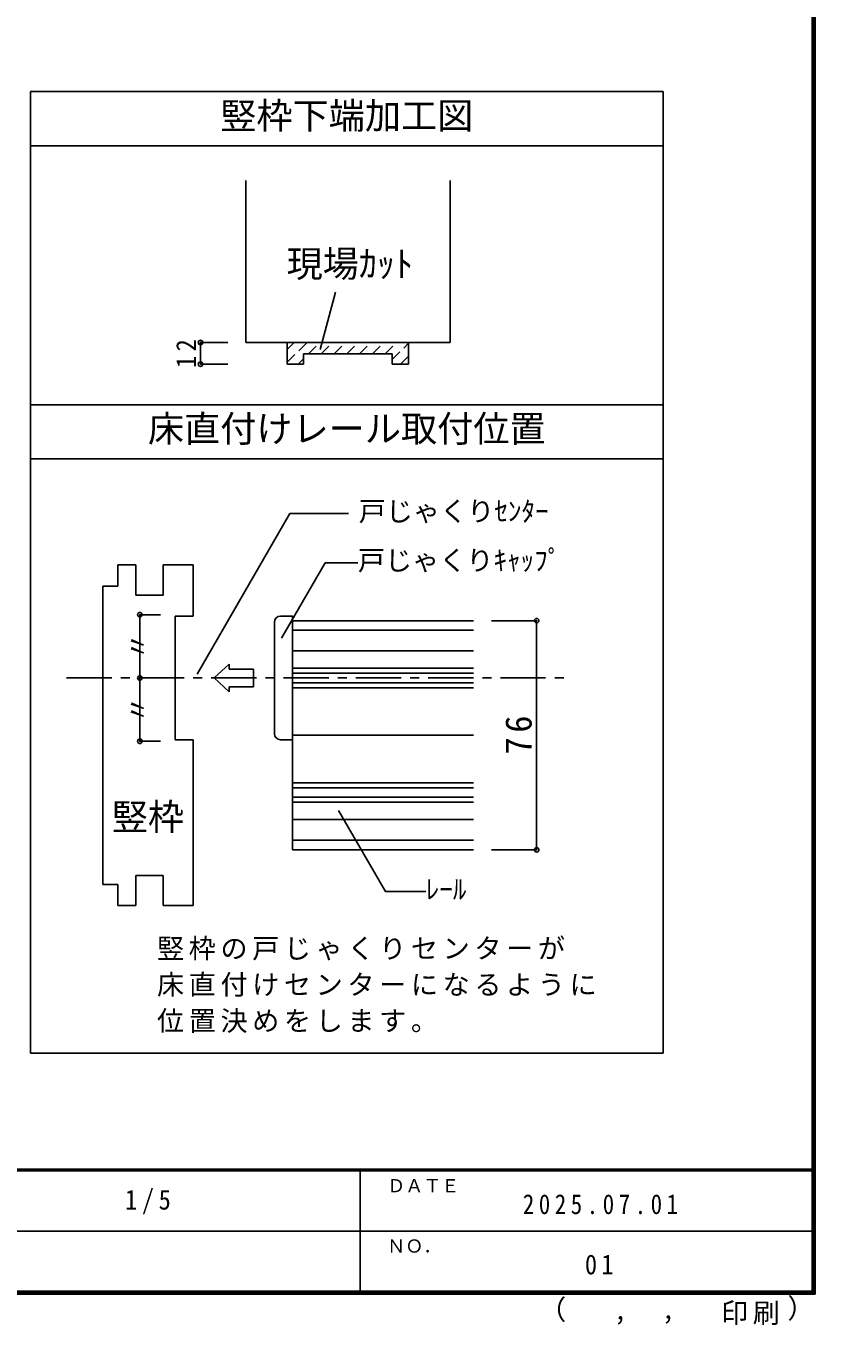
# Model space of a CAD drawing. Units: millimetres, scale not verified, with parts at other scales. Extents: x -973 to 977, y -718 to 696.
# Drawn here: x 540 to 977, y -718 to 0 of the extents above; entities that cross this region are included whole.
import ezdxf
from ezdxf.enums import TextEntityAlignment as Align

# ---------------------------------------------------------------- set-up
doc = ezdxf.new("R2010")
doc.units = ezdxf.units.MM
doc.header["$LTSCALE"] = 5
doc.header["$PDMODE"] = 32
doc.header["$PDSIZE"] = 2.5
doc.linetypes.add('CHAIN1', pattern=[8, 5, -1, 1, -1])
doc.linetypes.add('DASHED1', pattern=[1.8, 1.2, -0.6])
for name, color, linetype in [('0-4_枠', 3, 'Continuous'), ('0-A_文字', 7, 'Continuous'), ('0-B_寸法', 7, 'Continuous'), ('0-C_ﾊｯﾁ', 4, 'Continuous'), ('2-1_通り芯', 4, 'CHAIN1'), ('2-4_枠', 3, 'Continuous'), ('2-7_金物', 4, 'Continuous'), ('2-A_寸法', 7, 'Continuous'), ('2-B_ﾊｯﾁ', 4, 'Continuous'), ('F-1_通り芯', 6, 'Continuous'), ('F-A_寸法', 7, 'Continuous')]:
    doc.layers.add(name, color=color, linetype=linetype)
doc.styles.add('ＭＳ ゴシック', font='')
doc.styles.get('ＭＳ ゴシック').set_extended_font_data('MS Gothic')

msp = doc.modelspace()

# ---------------------------------------------------------------- linework, layer by layer
at = {"layer": '0-4_枠'}
for p, q in [((661.753, -85.002), (661.753, -174.499)), ((751.753, -174.499), (751.753, -186.499)), ((693.753, -186.499), (693.753, -180.799)), ((693.753, -180.799), (742.753, -180.799)), ((742.753, -186.499), (742.753, -180.799)), ((742.753, -186.499), (751.753, -186.499))]:
    msp.add_line(p, q, dxfattribs=at)
for points in [[(774.753, -85.002), (774.753, -174.499), (661.753, -174.499)], [(684.753, -174.499), (684.753, -186.499), (693.753, -186.499)]]:
    msp.add_lwpolyline(points, dxfattribs=at)
at = {"layer": '0-A_文字', "color": 3}
for p, q in [((892.653, -35.808), (542.653, -35.808)), ((542.653, -567.5), (542.653, -35.808)), ((892.653, -35.808), (892.653, -567.5)), ((892.653, -65.808), (542.653, -65.808)), ((892.653, -208.912), (542.653, -208.912)), ((892.653, -238.912), (542.653, -238.912)), ((542.653, -567.5), (892.653, -567.5))]:
    msp.add_line(p, q, dxfattribs=at)
at = {"layer": '0-A_文字'}
msp.add_line((702.936, -178.491), (711.444, -146.735), dxfattribs=at)
at = {"layer": '0-B_寸法', "color": 4}
for p, q in [((636.753, -186.499), (636.753, -174.499)), ((636.753, -174.499), (651.753, -174.499)), ((636.753, -186.499), (651.753, -186.499))]:
    msp.add_line(p, q, dxfattribs=at)
at = {"layer": '0-B_寸法'}
for p in [(636.753, -174.499), (636.753, -186.499)]:
    msp.add_point(p, dxfattribs=at)
at = {"layer": '0-C_ﾊｯﾁ', "linetype": 'DASHED1'}
for p, q in [((684.753, -185.415), (695.669, -174.499)), ((684.753, -178.344), (688.598, -174.499)), ((696.44, -180.799), (702.74, -174.499)), ((703.511, -180.799), (709.811, -174.499)), ((710.582, -180.799), (716.882, -174.499)), ((717.653, -180.799), (723.953, -174.499)), ((724.724, -180.799), (731.024, -174.499)), ((731.795, -180.799), (738.095, -174.499)), ((738.866, -180.799), (745.166, -174.499)), ((742.753, -183.984), (751.753, -174.984)), ((690.74, -186.499), (693.753, -183.486)), ((747.308, -186.499), (751.753, -182.055))]:
    msp.add_line(p, q, dxfattribs=at)
at = {"layer": '2-1_通り芯'}
msp.add_line((562.653, -360.026), (842.653, -360.026), dxfattribs=at)
at = {"layer": '2-4_枠'}
for p, q in [((590.986, -309.193), (590.986, -297.526)), ((600.986, -297.526), (590.986, -297.526)), ((600.986, -314.193), (600.986, -297.526)), ((615.986, -314.193), (615.986, -297.526)), ((615.986, -297.526), (632.653, -297.526)), ((632.653, -297.526), (632.653, -325.86)), ((590.986, -309.193), (582.653, -309.193)), ((582.653, -309.193), (582.653, -474.193)), ((615.986, -314.193), (600.986, -314.193)), ((622.653, -325.86), (632.653, -325.86)), ((622.653, -325.86), (622.653, -394.193)), ((622.653, -394.193), (632.653, -394.193)), ((632.653, -485.86), (632.653, -394.193)), ((600.986, -469.193), (600.986, -485.86)), ((615.986, -469.193), (600.986, -469.193)), ((615.986, -469.193), (615.986, -485.86)), ((590.986, -474.193), (582.653, -474.193)), ((590.986, -474.193), (590.986, -485.86)), ((600.986, -485.86), (590.986, -485.86)), ((615.986, -485.86), (632.653, -485.86))]:
    msp.add_line(p, q, dxfattribs=at)
at = {"layer": '2-7_金物'}
for p, q in [((677.653, -390.86), (677.653, -329.193)), ((687.653, -333.578), (787.653, -333.578)), ((687.653, -345.026), (787.653, -345.026)), ((644.239, -360.026), (652.522, -352.434)), ((652.522, -352.434), (652.522, -355.195)), ((666.096, -355.195), (652.522, -355.195)), ((666.096, -355.195), (666.096, -364.858)), ((687.653, -354.645), (787.653, -354.645)), ((644.239, -360.026), (652.522, -367.618)), ((652.522, -364.858), (652.522, -367.618)), ((666.096, -364.858), (652.522, -364.858)), ((687.653, -365.407), (787.653, -365.407)), ((680.986, -394.193), (687.653, -394.193)), ((687.653, -417.978), (787.653, -417.978)), ((687.653, -428.741), (787.653, -428.741)), ((687.653, -438.36), (787.653, -438.36)), ((687.653, -449.807), (787.653, -449.807))]:
    msp.add_line(p, q, dxfattribs=at)
at = {"layer": '2-7_金物', "color": 7}
for p, q in [((687.653, -328.36), (687.653, -455.026)), ((687.653, -328.36), (787.653, -328.36)), ((687.653, -357.36), (787.653, -357.36)), ((687.653, -362.693), (787.653, -362.693)), ((687.653, -391.693), (787.653, -391.693)), ((687.653, -420.693), (787.653, -420.693)), ((687.653, -426.026), (787.653, -426.026)), ((687.653, -455.026), (787.653, -455.026))]:
    msp.add_line(p, q, dxfattribs=at)
at = {"layer": '2-7_金物'}
msp.add_lwpolyline([(680.986, -325.86), (687.653, -325.86), (687.653, -394.193)], dxfattribs=at)
for centre, start, end in [((680.986, -329.193), 90, 180), ((680.986, -390.86), 180, 270)]:
    msp.add_arc(centre, 3.333, start, end, dxfattribs=at)
at = {"layer": '2-A_寸法'}
for p, q in [((634.954, -357.891), (686.203, -269.126)), ((686.203, -269.126), (718.548, -269.126)), ((681.571, -338.003), (705.657, -296.286)), ((705.657, -296.286), (723.789, -296.286))]:
    msp.add_line(p, q, dxfattribs=at)
msp.add_lwpolyline([(713.148, -433.252), (739.056, -478.125), (761.29, -478.125)], dxfattribs=at)
msp.add_point((603.21, -360.026), dxfattribs=at)
at = {"layer": '2-B_ﾊｯﾁ'}
for p, q in [((603.21, -325.026), (614.599, -325.026)), ((603.21, -325.026), (603.21, -395.026)), ((822.653, -328.36), (797.653, -328.36)), ((822.653, -328.36), (822.653, -455.026)), ((603.21, -395.026), (614.599, -395.026)), ((822.653, -455.026), (797.653, -455.026))]:
    msp.add_line(p, q, dxfattribs=at)
at = {"layer": '2-B_ﾊｯﾁ', "color": 7}
for p in [(603.21, -325.026), (822.653, -328.36), (603.21, -395.026), (822.653, -455.026)]:
    msp.add_point(p, dxfattribs=at)
at = {"layer": 'F-1_通り芯'}
for p, q in [((974.986, 695.833), (974.986, -700.833)), ((975.82, 695.833), (975.82, -700.833)), ((976.653, 695.833), (976.653, -700.833)), ((976.653, -631.667), (-973.347, -631.667)), ((976.653, -632.5), (-973.347, -632.5)), ((724.986, -632.5), (724.986, -699.167)), ((1.653, -665.833), (974.986, -665.834)), ((976.653, -699.167), (-973.347, -699.167)), ((976.653, -700), (-973.347, -700)), ((976.653, -700.833), (-973.347, -700.833))]:
    msp.add_line(p, q, dxfattribs=at)

# ---------------------------------------------------------------- texts
at = {"layer": '0-A_文字', "style": 'ＭＳ ゴシック'}
for s, p in [('竪枠下端加工図', (647.653, -60.808)), ('現場ｶｯﾄ', (684.355, -142.691)), ('床直付けレール取付位置', (607.653, -233.912))]:
    msp.add_text(s, height=14.66, dxfattribs=at).set_placement(p, align=Align.BOTTOM_LEFT)
at = {"layer": '0-B_寸法', "insert": (634.253, -188.624), "char_height": 11, "attachment_point": 7, "rotation": 90, "style": 'ＭＳ ゴシック'}
msp.add_mtext('\\T1.36;\\W0.9;12', dxfattribs=at)
at = {"layer": '2-A_寸法', "style": 'ＭＳ ゴシック'}
for s, height, p in [('戸じゃくりｾﾝﾀｰ', 11, (724.25, -276.626)), ('戸じゃくりｷｬｯﾌﾟ', 11, (723.789, -303.786)), ('竪枠', 14.66, (587.653, -448.507)), ('ﾚｰﾙ', 11, (761.29, -485.625))]:
    msp.add_text(s, height=height, dxfattribs=at).set_placement(p, align=Align.BOTTOM_LEFT)
for p in [(610.71, -350.026), (610.71, -385.026)]:
    msp.add_text('〃', height=11, rotation=90, dxfattribs=at).set_placement(p, align=Align.BOTTOM_LEFT)
at = {"layer": '2-A_寸法', "char_height": 11, "attachment_point": 7, "style": 'ＭＳ ゴシック'}
for s, insert in [('\\T1.17;竪枠の戸じゃくりセンターが', (612.653, -516.308)), ('\\T1.17;床直付けセンターになるように', (612.653, -536.308)), ('\\T1.17;位置決めをします。', (612.653, -556.308))]:
    msp.add_mtext(s, dxfattribs=dict(at, insert=insert))
at = {"layer": '2-B_ﾊｯﾁ', "color": 7, "insert": (820.153, -402.318), "char_height": 14.66, "attachment_point": 7, "rotation": 90, "style": 'ＭＳ ゴシック'}
msp.add_mtext('\\T1.27;\\W0.95;76', dxfattribs=at)
at = {"layer": 'F-A_寸法', "style": 'ＭＳ ゴシック'}
for s, height, p in [('ＤＡＴＥ', 7.331, (739.986, -646.667)), ('ＮＯ．', 7.331, (739.986, -680.001)), ('（', 11, (823.992, -718.052)), ('）', 11, (961.387, -717.355)), (',', 11, (865.199, -718.052)), (',', 11, (891.686, -717.588))]:
    msp.add_text(s, height=height, dxfattribs=at).set_placement(p, align=Align.BOTTOM_LEFT)
at = {"layer": 'F-A_寸法', "char_height": 11, "attachment_point": 7, "style": 'ＭＳ ゴシック'}
for s, insert in [('\\T1.38;\\W0.9;1/5', (594.986, -656.667)), ('\\T1.39;\\W0.85;2025.07.01', (814.986, -656.667)), ('\\T1.36;\\W0.9;01', (849.361, -690.001)), ('\\T1.17;印刷', (924.678, -717.82))]:
    msp.add_mtext(s, dxfattribs=dict(at, insert=insert))

doc.saveas('drawing.dxf')
